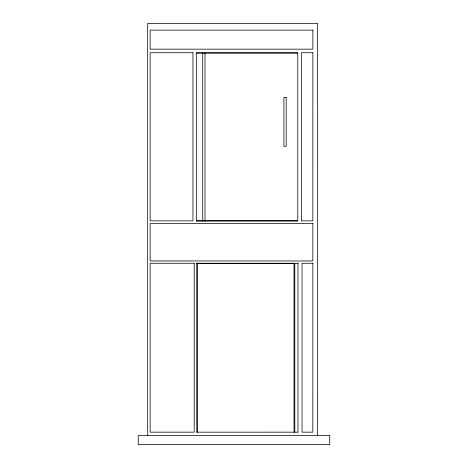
<?xml version="1.0" encoding="UTF-8"?>
<svg xmlns="http://www.w3.org/2000/svg" width="468" height="468" viewBox="0 0 468 468"><rect width="100%" height="100%" fill="white"/><g stroke="black" fill="none" stroke-linecap="round" stroke-linejoin="round"><path stroke-width="0.7" d="M196.332 53.153L297.648 53.153M196.332 220.873L297.788 220.873L297.788 52.732L196.332 52.732L196.332 221.159M196.665 220.902L297.648 220.902M297.981 263.256L197.005 263.256L197.005 432.157M196.718 263.461L294.793 263.461L294.793 432.169M196.718 432.169L297.981 432.157M294.793 263.461L294.033 263.232L294.033 432.251M317.55 435.48L317.55 23.4L147.701 23.4L147.701 435.48M297.993 263.004L297.993 432.251M205.002 53.153L205.002 221.159M202.72 53.153L202.72 221.159M197.11 263.004L197.11 432.251M312.852 263.256L312.84 432.157L302.053 432.157L302.053 263.256L312.852 263.256M312.852 223.593L312.852 260.963L150.152 260.963L150.152 223.593L312.852 223.593M312.864 52.732L312.852 220.873L301.345 220.873L301.345 52.732L312.864 52.732M312.864 30.139L312.864 49.163L150.152 49.163L150.152 30.139L312.864 30.139M192.956 52.732L150.152 52.732L150.152 220.873L192.956 220.873L192.956 52.732M286.188 97.332L283.912 97.332L283.912 146.349L286.188 146.349L286.188 97.332M194.197 263.256L150.152 263.256L150.152 432.157L194.197 432.157L194.197 263.256M329.753 435.48L138.247 435.48L138.247 444.6L329.753 444.6L329.753 435.48"/></g></svg>
